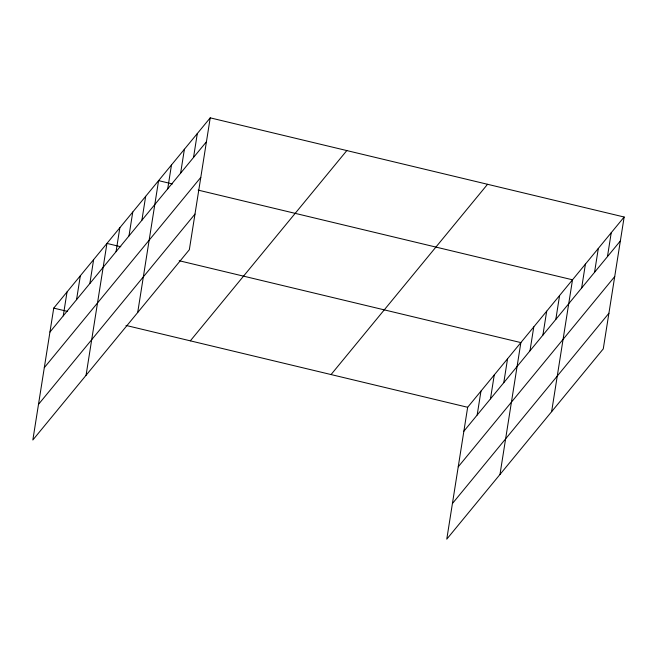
<?xml version="1.0" encoding="UTF-8"?>
<svg xmlns="http://www.w3.org/2000/svg" width="657" height="657" viewBox="0 0 657 657"><rect width="100%" height="100%" fill="white"/><g stroke="black" fill="none" stroke-linecap="round" stroke-linejoin="round"><path stroke-width="0.99" d="M210.224 117.849L53.734 308.117L32.85 439.985L189.339 249.717L210.224 117.849L624.15 217.015L603.266 348.883L446.776 539.151L467.661 407.283L624.15 217.015M63.253 315.861L67.039 291.938M76.549 299.691L80.343 275.768M89.853 283.512L93.639 259.597M86.059 375.295L106.943 243.418L120.798 246.745M116.067 251.647L119.853 227.724M128.977 235.945L132.763 212.03M141.887 220.251L145.673 196.328M137.699 312.51L158.583 180.634L172.446 183.952M167.707 188.855L171.493 164.94M180.618 173.161L184.403 149.238M193.528 157.458L197.314 133.543M477.171 415.027L480.965 391.104M490.475 398.856L494.261 374.933M503.779 382.678L507.565 358.763M499.977 474.461L520.87 342.593L179.197 260.73M529.985 350.813L533.78 326.89M542.896 335.111L546.69 311.196M555.814 319.417L559.6 295.494M551.625 411.676L572.51 279.8L198.176 190.119M581.634 288.021L585.42 264.106M594.544 272.327L598.33 248.403M607.454 256.624L611.24 232.709M49.948 332.031L206.438 141.764M44.306 367.657L200.796 177.39M38.492 404.367L194.981 214.092M190.333 340.835L346.822 150.568M331.062 374.556L487.551 184.288M463.875 431.197L620.364 240.93M458.233 466.823L614.722 276.556M452.418 503.533L608.908 313.258M53.734 308.117L67.597 311.434M125.996 325.429L467.661 407.283"/></g></svg>
